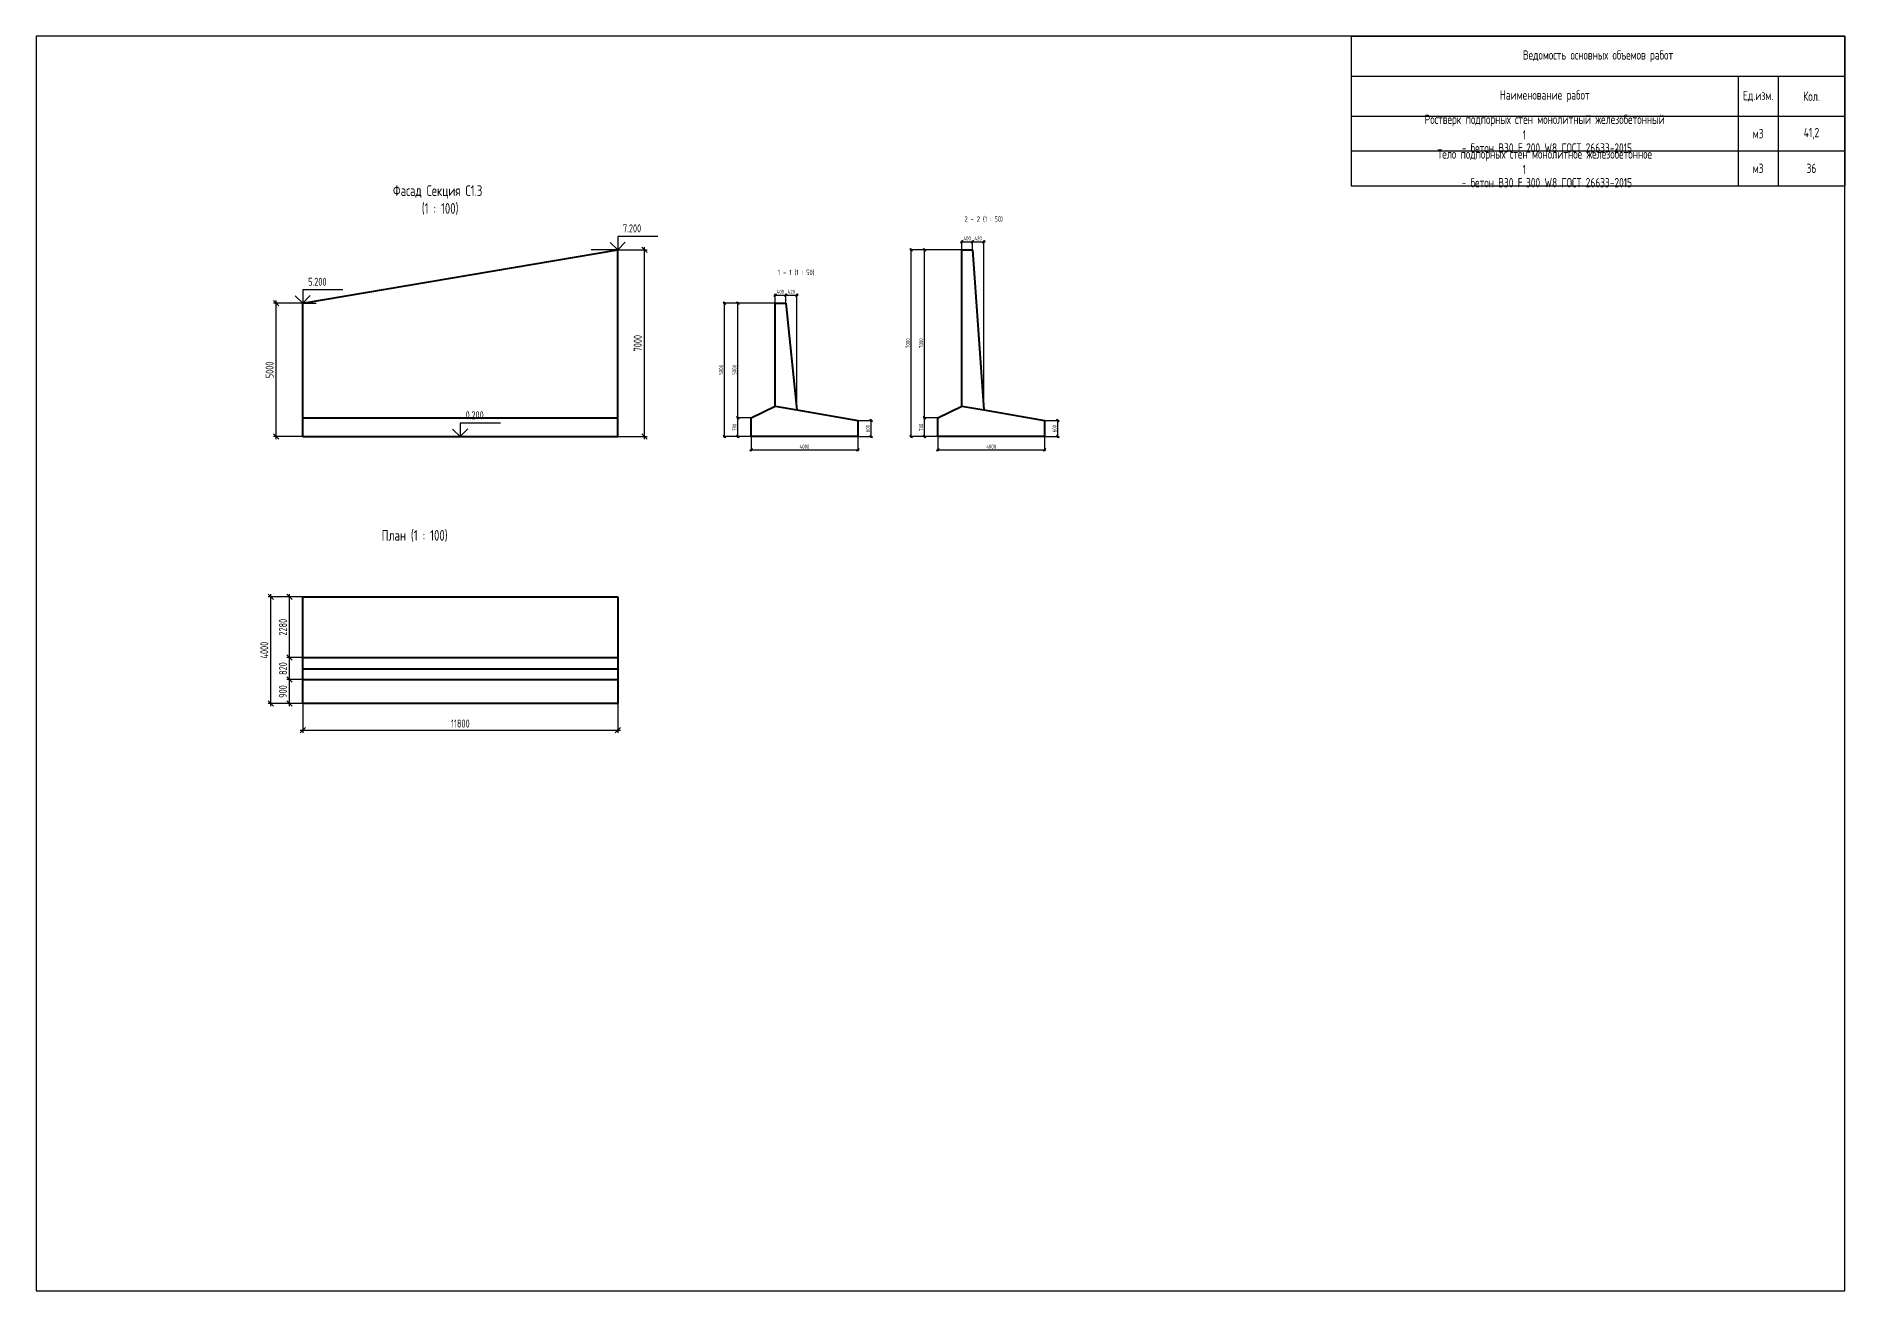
# Model space of a CAD drawing. Header units: millimetres. Extents: x -5073 to 1008956, y -2035460 to 62336.
# Drawn here: x 941156 to 1008956, y -31800 to 15200 of the extents above; entities that cross this region are included whole.
import ezdxf
from ezdxf.enums import TextEntityAlignment as Align

# ---------------------------------------------------------------- set-up
doc = ezdxf.new("R2010")
doc.units = ezdxf.units.MM
doc.layers.add('Contur', color=40, linetype='Continuous', lineweight=40)
doc.layers.add('Notes', color=1, linetype='Continuous', plot=False)
for name, color, linetype in [('Size', 142, 'Continuous'), ('T_Border', 9, 'Continuous'), ('Text_B', 11, 'Continuous')]:
    doc.layers.add(name, color=color, linetype=linetype)
doc.styles.add('RS 0.7', font='romans.shx', dxfattribs={"width": 0.7})
doc.styles.add('RS0.7', font='romans.shx', dxfattribs={"width": 0.7})
doc.dimstyles.new('LIN100', dxfattribs={"dimscale": 100, "dimtxt": 3, "dimasz": 2, "dimexe": 1, "dimexo": 0, "dimgap": 1, "dimtad": 1, "dimdec": 1, "dimrnd": 1, "dimzin": 9, "dimdsep": 46, "dimtxsty": 'RS0.7', "dimblk1": 'OBLIQUE', "dimblk2": 'OBLIQUE', "dimsah": 1, "dimcen": 2, "dimdle": 1, "dimclrd": 256, "dimclre": 256, "dimclrt": 7, "dimazin": 2, "dimtfac": 2.5, "dimtdec": 1, "dimtmove": 0, "dimatfit": 3, "dimfxl": 1, "dimtolj": 1, "dimtzin": 12, "dimlwd": -1, "dimlwe": -1, "dimarcsym": 0})
doc.dimstyles.new('LIN50', dxfattribs={"dimscale": 50, "dimtxt": 3, "dimasz": 2, "dimexe": 1, "dimexo": 0, "dimgap": 1, "dimtad": 1, "dimdec": 1, "dimrnd": 1, "dimzin": 9, "dimdsep": 46, "dimtxsty": 'RS0.7', "dimblk1": 'OBLIQUE', "dimblk2": 'OBLIQUE', "dimsah": 1, "dimcen": 2, "dimdle": 1, "dimclrd": 256, "dimclre": 256, "dimclrt": 7, "dimazin": 2, "dimtfac": 2.5, "dimtdec": 1, "dimtmove": 0, "dimatfit": 3, "dimfxl": 1, "dimtolj": 1, "dimtzin": 12, "dimlwd": -1, "dimlwe": -1, "dimarcsym": 0})

# ---------------------------------------------------------------- blocks, each defined once
blk = doc.blocks.new('_Oblique')
at = {"color": 0, "lineweight": -2}
blk.add_line((-0.5, -0.5), (0.5, 0.5), dxfattribs=at)
blk = doc.blocks.new('*D1701')
at = {"layer": 'Defpoints', "color": 0, "transparency": 16777216}
for p in [(950156, 5200), (951156, 5200), (951156, 200)]:
    blk.add_point(p, dxfattribs=at)
at = {"layer": 'Size', "transparency": 16777216}
for p, q in [((951156, 5200), (950056, 5200)), ((950156, 100), (950156, 5300)), ((951156, 200), (950056, 200))]:
    blk.add_line(p, q, dxfattribs=at)
at = {"layer": 'Size', "transparency": 16777216, "xscale": 200, "yscale": 200, "zscale": 200}
for p, rotation in [((950156, 5200), 90), ((950156, 200), 270)]:
    blk.add_blockref('_Oblique', p, dxfattribs=dict(at, rotation=rotation))
at = {"layer": 'Size', "color": 7, "transparency": 16777216, "insert": (949906, 2700), "char_height": 300, "attachment_point": 5, "rotation": 90, "style": 'RS0.7'}
blk.add_mtext('\\A1;5000', dxfattribs=at)
blk = doc.blocks.new('*D1702')
at = {"layer": 'Defpoints', "color": 0, "transparency": 16777216}
for p in [(962956, 7200), (963956, 7200), (962956, 200)]:
    blk.add_point(p, dxfattribs=at)
at = {"layer": 'Size', "transparency": 16777216}
for p, q in [((962956, 7200), (964056, 7200)), ((963956, 100), (963956, 7300)), ((962956, 200), (964056, 200))]:
    blk.add_line(p, q, dxfattribs=at)
at = {"layer": 'Size', "transparency": 16777216, "xscale": 200, "yscale": 200, "zscale": 200}
for p, rotation in [((963956, 7200), 90), ((963956, 200), 270)]:
    blk.add_blockref('_Oblique', p, dxfattribs=dict(at, rotation=rotation))
at = {"layer": 'Size', "color": 7, "transparency": 16777216, "insert": (963706, 3700), "char_height": 300, "attachment_point": 5, "rotation": 90, "style": 'RS0.7'}
blk.add_mtext('\\A1;7000', dxfattribs=at)
blk = doc.blocks.new('*D1703')
at = {"layer": 'Defpoints', "color": 0, "transparency": 16777216}
for p in [(951156, -9800), (962956, -9800), (962956, -10800)]:
    blk.add_point(p, dxfattribs=at)
at = {"layer": 'Size', "transparency": 16777216}
for p, q in [((951156, -9800), (951156, -10900)), ((962956, -9800), (962956, -10900)), ((951056, -10800), (963056, -10800))]:
    blk.add_line(p, q, dxfattribs=at)
at = {"layer": 'Size', "transparency": 16777216, "xscale": 200, "yscale": 200, "zscale": 200, "rotation": 180}
blk.add_blockref('_Oblique', (951156, -10800), dxfattribs=at)
at = {"layer": 'Size', "transparency": 16777216, "xscale": 200, "yscale": 200, "zscale": 200}
blk.add_blockref('_Oblique', (962956, -10800), dxfattribs=at)
at = {"layer": 'Size', "color": 7, "transparency": 16777216, "insert": (957056, -10550), "char_height": 300, "attachment_point": 5, "style": 'RS0.7'}
blk.add_mtext('\\A1;11800', dxfattribs=at)
blk = doc.blocks.new('*D1704')
at = {"layer": 'Defpoints', "color": 0, "transparency": 16777216}
for p in [(949956, -5800), (951156, -5800), (951156, -9800)]:
    blk.add_point(p, dxfattribs=at)
at = {"layer": 'Size', "transparency": 16777216}
for p, q in [((951156, -5800), (949856, -5800)), ((949956, -9900), (949956, -5700)), ((951156, -9800), (949856, -9800))]:
    blk.add_line(p, q, dxfattribs=at)
at = {"layer": 'Size', "transparency": 16777216, "xscale": 200, "yscale": 200, "zscale": 200}
for p, rotation in [((949956, -5800), 90), ((949956, -9800), 270)]:
    blk.add_blockref('_Oblique', p, dxfattribs=dict(at, rotation=rotation))
at = {"layer": 'Size', "color": 7, "transparency": 16777216, "insert": (949706, -7800), "char_height": 300, "attachment_point": 5, "rotation": 90, "style": 'RS0.7'}
blk.add_mtext('\\A1;4000', dxfattribs=at)
blk = doc.blocks.new('*D1705')
at = {"layer": 'Defpoints', "color": 0, "transparency": 16777216}
for p in [(950656, -8900), (951156, -8900), (951156, -9800)]:
    blk.add_point(p, dxfattribs=at)
at = {"layer": 'Size', "transparency": 16777216}
for p, q in [((950656, -9900), (950656, -8800)), ((951156, -8900), (950556, -8900)), ((951156, -9800), (950556, -9800))]:
    blk.add_line(p, q, dxfattribs=at)
at = {"layer": 'Size', "transparency": 16777216, "xscale": 200, "yscale": 200, "zscale": 200}
for p, rotation in [((950656, -8900), 90), ((950656, -9800), 270)]:
    blk.add_blockref('_Oblique', p, dxfattribs=dict(at, rotation=rotation))
at = {"layer": 'Size', "color": 7, "transparency": 16777216, "insert": (950406, -9350), "char_height": 300, "attachment_point": 5, "rotation": 90, "style": 'RS0.7'}
blk.add_mtext('\\A1;900', dxfattribs=at)
blk = doc.blocks.new('*D1706')
at = {"layer": 'Defpoints', "color": 0, "transparency": 16777216}
for p in [(950656, -8080), (951156, -8080), (951156, -8900)]:
    blk.add_point(p, dxfattribs=at)
at = {"layer": 'Size', "transparency": 16777216}
for p, q in [((951156, -8080), (950556, -8080)), ((950656, -9000), (950656, -7980)), ((951156, -8900), (950556, -8900))]:
    blk.add_line(p, q, dxfattribs=at)
at = {"layer": 'Size', "transparency": 16777216, "xscale": 200, "yscale": 200, "zscale": 200}
for p, rotation in [((950656, -8080), 90), ((950656, -8900), 270)]:
    blk.add_blockref('_Oblique', p, dxfattribs=dict(at, rotation=rotation))
at = {"layer": 'Size', "color": 7, "transparency": 16777216, "insert": (950406, -8490), "char_height": 300, "attachment_point": 5, "rotation": 90, "style": 'RS0.7'}
blk.add_mtext('\\A1;820', dxfattribs=at)
blk = doc.blocks.new('*D1707')
at = {"layer": 'Defpoints', "color": 0, "transparency": 16777216}
for p in [(950656, -5800), (951156, -5800), (951156, -8080)]:
    blk.add_point(p, dxfattribs=at)
at = {"layer": 'Size', "transparency": 16777216}
for p, q in [((951156, -5800), (950556, -5800)), ((950656, -8180), (950656, -5700)), ((951156, -8080), (950556, -8080))]:
    blk.add_line(p, q, dxfattribs=at)
at = {"layer": 'Size', "transparency": 16777216, "xscale": 200, "yscale": 200, "zscale": 200}
for p, rotation in [((950656, -5800), 90), ((950656, -8080), 270)]:
    blk.add_blockref('_Oblique', p, dxfattribs=dict(at, rotation=rotation))
at = {"layer": 'Size', "color": 7, "transparency": 16777216, "insert": (950406, -6940), "char_height": 300, "attachment_point": 5, "rotation": 90, "style": 'RS0.7'}
blk.add_mtext('\\A1;2280', dxfattribs=at)
blk = doc.blocks.new('*D1708')
at = {"layer": 'Defpoints', "color": 0, "transparency": 16777216}
for p in [(967456, 5200), (968856, 5200), (967956, 200)]:
    blk.add_point(p, dxfattribs=at)
at = {"layer": 'Size', "transparency": 16777216}
for p, q in [((968856, 5200), (967406, 5200)), ((967456, 150), (967456, 5250)), ((967956, 200), (967406, 200))]:
    blk.add_line(p, q, dxfattribs=at)
at = {"layer": 'Size', "transparency": 16777216, "xscale": 100, "yscale": 100, "zscale": 100}
for p, rotation in [((967456, 5200), 90), ((967456, 200), 270)]:
    blk.add_blockref('_Oblique', p, dxfattribs=dict(at, rotation=rotation))
at = {"layer": 'Size', "color": 7, "transparency": 16777216, "insert": (967331, 2700), "char_height": 150, "attachment_point": 5, "rotation": 90, "style": 'RS0.7'}
blk.add_mtext('\\A1;5000', dxfattribs=at)
blk = doc.blocks.new('*D1709')
at = {"layer": 'Defpoints', "color": 0, "transparency": 16777216}
for p in [(967956, 200), (971956, 200), (971956, -300)]:
    blk.add_point(p, dxfattribs=at)
at = {"layer": 'Size', "transparency": 16777216}
for p, q in [((967956, 200), (967956, -350)), ((971956, 200), (971956, -350)), ((967906, -300), (972006, -300))]:
    blk.add_line(p, q, dxfattribs=at)
at = {"layer": 'Size', "transparency": 16777216, "xscale": 100, "yscale": 100, "zscale": 100, "rotation": 180}
blk.add_blockref('_Oblique', (967956, -300), dxfattribs=at)
at = {"layer": 'Size', "transparency": 16777216, "xscale": 100, "yscale": 100, "zscale": 100}
blk.add_blockref('_Oblique', (971956, -300), dxfattribs=at)
at = {"layer": 'Size', "color": 7, "transparency": 16777216, "insert": (969956, -175), "char_height": 150, "attachment_point": 5, "style": 'RS0.7'}
blk.add_mtext('\\A1;4000', dxfattribs=at)
blk = doc.blocks.new('*D1710')
at = {"layer": 'Defpoints', "color": 0, "transparency": 16777216}
for p in [(966956, 5200), (968856, 5200), (967956, 200)]:
    blk.add_point(p, dxfattribs=at)
at = {"layer": 'Size', "transparency": 16777216}
for p, q in [((968856, 5200), (966906, 5200)), ((966956, 150), (966956, 5250)), ((967956, 200), (966906, 200))]:
    blk.add_line(p, q, dxfattribs=at)
at = {"layer": 'Size', "transparency": 16777216, "xscale": 100, "yscale": 100, "zscale": 100}
for p, rotation in [((966956, 5200), 90), ((966956, 200), 270)]:
    blk.add_blockref('_Oblique', p, dxfattribs=dict(at, rotation=rotation))
at = {"layer": 'Size', "color": 7, "transparency": 16777216, "insert": (966831, 2700), "char_height": 150, "attachment_point": 5, "rotation": 90, "style": 'RS0.7'}
blk.add_mtext('\\A1;5000', dxfattribs=at)
blk = doc.blocks.new('*D1711')
at = {"layer": 'Defpoints', "color": 0, "transparency": 16777216}
for p in [(967456, 900), (967956, 900), (967956, 200)]:
    blk.add_point(p, dxfattribs=at)
at = {"layer": 'Size', "transparency": 16777216}
for p, q in [((967956, 900), (967406, 900)), ((967456, 150), (967456, 950)), ((967956, 200), (967406, 200))]:
    blk.add_line(p, q, dxfattribs=at)
at = {"layer": 'Size', "transparency": 16777216, "xscale": 100, "yscale": 100, "zscale": 100}
for p, rotation in [((967456, 900), 90), ((967456, 200), 270)]:
    blk.add_blockref('_Oblique', p, dxfattribs=dict(at, rotation=rotation))
at = {"layer": 'Size', "color": 7, "transparency": 16777216, "insert": (967331, 550), "char_height": 150, "attachment_point": 5, "rotation": 90, "style": 'RS0.7'}
blk.add_mtext('\\A1;700', dxfattribs=at)
blk = doc.blocks.new('*D1712')
at = {"layer": 'Defpoints', "color": 0, "transparency": 16777216}
for p in [(969256, 5500), (968856, 5200), (969256, 5200)]:
    blk.add_point(p, dxfattribs=at)
at = {"layer": 'Size', "transparency": 16777216}
for p, q in [((968806, 5500), (969306, 5500)), ((968856, 5200), (968856, 5550)), ((969256, 5200), (969256, 5550))]:
    blk.add_line(p, q, dxfattribs=at)
at = {"layer": 'Size', "transparency": 16777216, "xscale": 100, "yscale": 100, "zscale": 100, "rotation": 180}
blk.add_blockref('_Oblique', (968856, 5500), dxfattribs=at)
at = {"layer": 'Size', "transparency": 16777216, "xscale": 100, "yscale": 100, "zscale": 100}
blk.add_blockref('_Oblique', (969256, 5500), dxfattribs=at)
at = {"layer": 'Size', "color": 7, "transparency": 16777216, "insert": (969056, 5625), "char_height": 150, "attachment_point": 5, "style": 'RS0.7'}
blk.add_mtext('\\A1;400', dxfattribs=at)
blk = doc.blocks.new('*D1713')
at = {"layer": 'Defpoints', "color": 0, "transparency": 16777216}
for p in [(969676, 5500), (969256, 5200), (969676, 1200)]:
    blk.add_point(p, dxfattribs=at)
at = {"layer": 'Size', "transparency": 16777216}
for p, q in [((969206, 5500), (969726, 5500)), ((969256, 5200), (969256, 5550)), ((969676, 1200), (969676, 5550))]:
    blk.add_line(p, q, dxfattribs=at)
at = {"layer": 'Size', "transparency": 16777216, "xscale": 100, "yscale": 100, "zscale": 100, "rotation": 180}
blk.add_blockref('_Oblique', (969256, 5500), dxfattribs=at)
at = {"layer": 'Size', "transparency": 16777216, "xscale": 100, "yscale": 100, "zscale": 100}
blk.add_blockref('_Oblique', (969676, 5500), dxfattribs=at)
at = {"layer": 'Size', "color": 7, "transparency": 16777216, "insert": (969466, 5625), "char_height": 150, "attachment_point": 5, "style": 'RS0.7'}
blk.add_mtext('\\A1;420', dxfattribs=at)
blk = doc.blocks.new('*D1714')
at = {"layer": 'Defpoints', "color": 0, "transparency": 16777216}
for p in [(971956, 800), (972456, 800), (971956, 200)]:
    blk.add_point(p, dxfattribs=at)
at = {"layer": 'Size', "transparency": 16777216}
for p, q in [((971956, 800), (972506, 800)), ((972456, 150), (972456, 850)), ((971956, 200), (972506, 200))]:
    blk.add_line(p, q, dxfattribs=at)
at = {"layer": 'Size', "transparency": 16777216, "xscale": 100, "yscale": 100, "zscale": 100}
for p, rotation in [((972456, 800), 90), ((972456, 200), 270)]:
    blk.add_blockref('_Oblique', p, dxfattribs=dict(at, rotation=rotation))
at = {"layer": 'Size', "color": 7, "transparency": 16777216, "insert": (972331, 500), "char_height": 150, "attachment_point": 5, "rotation": 90, "style": 'RS0.7'}
blk.add_mtext('\\A1;600', dxfattribs=at)
blk = doc.blocks.new('*D1715')
at = {"layer": 'Defpoints', "color": 0, "transparency": 16777216}
for p in [(974456, 7200), (975856, 7200), (974956, 200)]:
    blk.add_point(p, dxfattribs=at)
at = {"layer": 'Size', "transparency": 16777216}
for p, q in [((975856, 7200), (974406, 7200)), ((974456, 150), (974456, 7250)), ((974956, 200), (974406, 200))]:
    blk.add_line(p, q, dxfattribs=at)
at = {"layer": 'Size', "transparency": 16777216, "xscale": 100, "yscale": 100, "zscale": 100}
for p, rotation in [((974456, 7200), 90), ((974456, 200), 270)]:
    blk.add_blockref('_Oblique', p, dxfattribs=dict(at, rotation=rotation))
at = {"layer": 'Size', "color": 7, "transparency": 16777216, "insert": (974331, 3700), "char_height": 150, "attachment_point": 5, "rotation": 90, "style": 'RS0.7'}
blk.add_mtext('\\A1;7000', dxfattribs=at)
blk = doc.blocks.new('*D1716')
at = {"layer": 'Defpoints', "color": 0, "transparency": 16777216}
for p in [(973956, 7200), (975856, 7200), (974956, 200)]:
    blk.add_point(p, dxfattribs=at)
at = {"layer": 'Size', "transparency": 16777216}
for p, q in [((975856, 7200), (973906, 7200)), ((973956, 150), (973956, 7250)), ((974956, 200), (973906, 200))]:
    blk.add_line(p, q, dxfattribs=at)
at = {"layer": 'Size', "transparency": 16777216, "xscale": 100, "yscale": 100, "zscale": 100}
for p, rotation in [((973956, 7200), 90), ((973956, 200), 270)]:
    blk.add_blockref('_Oblique', p, dxfattribs=dict(at, rotation=rotation))
at = {"layer": 'Size', "color": 7, "transparency": 16777216, "insert": (973831, 3700), "char_height": 150, "attachment_point": 5, "rotation": 90, "style": 'RS0.7'}
blk.add_mtext('\\A1;7000', dxfattribs=at)
blk = doc.blocks.new('*D1717')
at = {"layer": 'Defpoints', "color": 0, "transparency": 16777216}
for p in [(974456, 900), (974956, 900), (974956, 200)]:
    blk.add_point(p, dxfattribs=at)
at = {"layer": 'Size', "transparency": 16777216}
for p, q in [((974956, 900), (974406, 900)), ((974456, 150), (974456, 950)), ((974956, 200), (974406, 200))]:
    blk.add_line(p, q, dxfattribs=at)
at = {"layer": 'Size', "transparency": 16777216, "xscale": 100, "yscale": 100, "zscale": 100}
for p, rotation in [((974456, 900), 90), ((974456, 200), 270)]:
    blk.add_blockref('_Oblique', p, dxfattribs=dict(at, rotation=rotation))
at = {"layer": 'Size', "color": 7, "transparency": 16777216, "insert": (974331, 550), "char_height": 150, "attachment_point": 5, "rotation": 90, "style": 'RS0.7'}
blk.add_mtext('\\A1;700', dxfattribs=at)
blk = doc.blocks.new('*D1718')
at = {"layer": 'Defpoints', "color": 0, "transparency": 16777216}
for p in [(974956, 200), (978956, 200), (978956, -300)]:
    blk.add_point(p, dxfattribs=at)
at = {"layer": 'Size', "transparency": 16777216}
for p, q in [((974956, 200), (974956, -350)), ((978956, 200), (978956, -350)), ((974906, -300), (979006, -300))]:
    blk.add_line(p, q, dxfattribs=at)
at = {"layer": 'Size', "transparency": 16777216, "xscale": 100, "yscale": 100, "zscale": 100, "rotation": 180}
blk.add_blockref('_Oblique', (974956, -300), dxfattribs=at)
at = {"layer": 'Size', "transparency": 16777216, "xscale": 100, "yscale": 100, "zscale": 100}
blk.add_blockref('_Oblique', (978956, -300), dxfattribs=at)
at = {"layer": 'Size', "color": 7, "transparency": 16777216, "insert": (976956, -175), "char_height": 150, "attachment_point": 5, "style": 'RS0.7'}
blk.add_mtext('\\A1;4000', dxfattribs=at)
blk = doc.blocks.new('*D1719')
at = {"layer": 'Defpoints', "color": 0, "transparency": 16777216}
for p in [(976256, 7500), (975856, 7200), (976256, 7200)]:
    blk.add_point(p, dxfattribs=at)
at = {"layer": 'Size', "transparency": 16777216}
for p, q in [((975806, 7500), (976306, 7500)), ((975856, 7200), (975856, 7550)), ((976256, 7200), (976256, 7550))]:
    blk.add_line(p, q, dxfattribs=at)
at = {"layer": 'Size', "transparency": 16777216, "xscale": 100, "yscale": 100, "zscale": 100, "rotation": 180}
blk.add_blockref('_Oblique', (975856, 7500), dxfattribs=at)
at = {"layer": 'Size', "transparency": 16777216, "xscale": 100, "yscale": 100, "zscale": 100}
blk.add_blockref('_Oblique', (976256, 7500), dxfattribs=at)
at = {"layer": 'Size', "color": 7, "transparency": 16777216, "insert": (976056, 7625), "char_height": 150, "attachment_point": 5, "style": 'RS0.7'}
blk.add_mtext('\\A1;400', dxfattribs=at)
blk = doc.blocks.new('*D1720')
at = {"layer": 'Defpoints', "color": 0, "transparency": 16777216}
for p in [(976676, 7500), (976256, 7200), (976676, 1200)]:
    blk.add_point(p, dxfattribs=at)
at = {"layer": 'Size', "transparency": 16777216}
for p, q in [((976206, 7500), (976726, 7500)), ((976256, 7200), (976256, 7550)), ((976676, 1200), (976676, 7550))]:
    blk.add_line(p, q, dxfattribs=at)
at = {"layer": 'Size', "transparency": 16777216, "xscale": 100, "yscale": 100, "zscale": 100, "rotation": 180}
blk.add_blockref('_Oblique', (976256, 7500), dxfattribs=at)
at = {"layer": 'Size', "transparency": 16777216, "xscale": 100, "yscale": 100, "zscale": 100}
blk.add_blockref('_Oblique', (976676, 7500), dxfattribs=at)
at = {"layer": 'Size', "color": 7, "transparency": 16777216, "insert": (976466, 7625), "char_height": 150, "attachment_point": 5, "style": 'RS0.7'}
blk.add_mtext('\\A1;420', dxfattribs=at)
blk = doc.blocks.new('*D1721')
at = {"layer": 'Defpoints', "color": 0, "transparency": 16777216}
for p in [(978956, 800), (979456, 800), (978956, 200)]:
    blk.add_point(p, dxfattribs=at)
at = {"layer": 'Size', "transparency": 16777216}
for p, q in [((978956, 800), (979506, 800)), ((979456, 150), (979456, 850)), ((978956, 200), (979506, 200))]:
    blk.add_line(p, q, dxfattribs=at)
at = {"layer": 'Size', "transparency": 16777216, "xscale": 100, "yscale": 100, "zscale": 100}
for p, rotation in [((979456, 800), 90), ((979456, 200), 270)]:
    blk.add_blockref('_Oblique', p, dxfattribs=dict(at, rotation=rotation))
at = {"layer": 'Size', "color": 7, "transparency": 16777216, "insert": (979331, 500), "char_height": 150, "attachment_point": 5, "rotation": 90, "style": 'RS0.7'}
blk.add_mtext('\\A1;600', dxfattribs=at)
blk = doc.blocks.new('Otmetka')
at = {"lineweight": 25}
for p, q in [((0, 0), (-10, 0)), ((0, 5), (0, 0)), ((15, 5), (0, 5)), ((0, 0), (5, 0))]:
    blk.add_line(p, q, dxfattribs=at)
blk.add_lwpolyline([(-2.89, 2.77), (0, 0), (2.77, 2.89)], dxfattribs=at)
at = {"color": 7, "style": 'RS 0.7', "width": 0.7}
blk.add_attdef('+ОТМЕТКА', (1.97, 6.51), '', height=3, dxfattribs=at)
at = {"color": 7, "style": 'RS 0.7', "width": 0.7, "flags": 8}
blk.add_attdef('ПРИМЕЧАНИЕ', text='', height=3, dxfattribs=at).set_placement((1.97, 4.33), align=Align.TOP_LEFT)
blk = doc.blocks.new('*T1722')
at = {"layer": 'T_Border', "color": 0, "linetype": 'ByBlock', "lineweight": -2, "transparency": 16777216}
for p, q in [((0, 0), (18500, 0)), ((0, 0), (0, -5600)), ((18500, 0), (18500, -5600)), ((0, -1500), (18500, -1500)), ((14500, -1500), (14500, -5600)), ((16000, -1500), (16000, -5600)), ((0, -3000), (18500, -3000)), ((0, -4300), (18500, -4300)), ((0, -5600), (18500, -5600))]:
    blk.add_line(p, q, dxfattribs=at)
at = {"layer": 'T_Border', "color": 0, "transparency": 16777216, "char_height": 350, "attachment_point": 5, "style": 'RS0.7'}
for s, insert, width in [('Ведомость основных объемов работ', (9250, -750), 18497), ('Наименование работ', (7250, -2250), 14497), ('Ед.изм.', (15250, -2250), 1497), ('Кол.', (17250, -2250), 2497), ('Ростверк подпорных стен монолитный железобетонный ^J - бетон В30 F{\\S1^ ;}200 W8 ГОСТ 26633-2015', (7250, -3650), 14497), ('м3', (15250, -3650), 1497), ('41,2', (17250, -3650), 2497), ('Тело подпорных стен монолитное железобетонное ^J - бетон В30 F{\\S1^ ;}300 W8 ГОСТ 26633-2015', (7250, -4950), 14497), ('м3', (15250, -4950), 1497), ('36', (17250, -4950), 2497)]:
    blk.add_mtext(s, dxfattribs=dict(at, insert=insert, width=width))

msp = doc.modelspace()

# ---------------------------------------------------------------- linework, layer by layer
at = {"layer": 'Contur'}
for p, q in [((951155.86, 5200), (962955.86, 7200)), ((962955.86, 200), (962955.86, 7200)), ((975855.86, 1345), (975855.86, 7200)), ((975855.86, 7200), (976255.86, 7200)), ((976255.86, 7200), (976675.86, 1200)), ((951155.86, 200), (951155.86, 5200)), ((968855.86, 1345), (968855.86, 5200)), ((968855.86, 5200), (969255.86, 5200)), ((969255.86, 5200), (969675.86, 1200)), ((951155.86, 900), (962955.86, 900)), ((967955.86, 900), (968855.86, 1345)), ((967955.86, 200), (967955.86, 900)), ((968855.86, 1345), (969675.86, 1200)), ((969675.86, 1200), (971955.86, 800)), ((971955.86, 800), (971955.86, 200)), ((974955.86, 900), (975855.86, 1345)), ((974955.86, 200), (974955.86, 900)), ((975855.86, 1345), (976675.86, 1200)), ((976675.86, 1200), (978955.86, 800)), ((978955.86, 800), (978955.86, 200)), ((951155.86, 200), (962955.86, 200)), ((971955.86, 200), (967955.86, 200)), ((978955.86, 200), (974955.86, 200)), ((951155.86, -9800), (951155.86, -5800)), ((951155.86, -5800), (962955.86, -5800)), ((962955.86, -5800), (962955.86, -9800)), ((951155.86, -8080), (962955.86, -8080)), ((951155.86, -8500), (962955.86, -8500)), ((951155.86, -8900), (962955.86, -8900)), ((962955.86, -9800), (951155.86, -9800))]:
    msp.add_line(p, q, dxfattribs=at)
at = {"layer": 'Notes'}
for p, q in [((1008955.86, 15200), (941155.86, 15200)), ((941155.86, 15200), (941155.86, -31800)), ((1008955.86, -31800), (1008955.86, 15200)), ((941155.86, -31800), (1008955.86, -31800))]:
    msp.add_line(p, q, dxfattribs=at)

# ---------------------------------------------------------------- block references
msp.add_blockref('*T1722', (990455.86, 15200))
at = {"layer": 'Size', "xscale": 100, "yscale": 100, "zscale": 100}
for p, values in [((962955.86, 7200), {'+ОТМЕТКА': '7.200'}), ((951155.86, 5200), {'+ОТМЕТКА': '5.200'}), ((957055.86, 200), {'+ОТМЕТКА': '0.200'})]:
    msp.add_blockref('Otmetka', p, dxfattribs=at).add_auto_attribs(values)

# ---------------------------------------------------------------- texts
at = {"layer": 'Text_B', "style": 'RS0.7'}
for s, insert, char_height, attachment_point in [('Фасад Секция С1.3^J (1 : 100)', (956205.86, 9061.9), 400, 5), ('2 - 2 (1 : 50)', (975955.86, 8450), 200, 1), ('1 - 1 (1 : 50)', (968955.86, 6450), 200, 1), ('План (1 : 100)', (954105.86, -3300), 400, 1)]:
    msp.add_mtext(s, dxfattribs=dict(at, insert=insert, char_height=char_height, attachment_point=attachment_point))

# ---------------------------------------------------------------- dimensions: what is measured, and where the dimension line sits
at = {"layer": 'Size'}
for base, p1, p2, angle, dimstyle, picture, middle in [((976255.86, 7500), (975855.86, 7200), (976255.86, 7200), 180, 'LIN50', '*D1719', (976055.86, 7625)), ((976675.86, 7500), (976255.86, 7200), (976675.86, 1200), 180, 'LIN50', '*D1720', (976465.86, 7625)), ((963955.86, 7200), (962955.86, 200), (962955.86, 7200), 270, 'LIN100', '*D1702', (963705.86, 3700)), ((973955.86, 7200), (974955.86, 200), (975855.86, 7200), 90, 'LIN50', '*D1716', (973830.86, 3700)), ((974455.86, 7200), (974955.86, 200), (975855.86, 7200), 90, 'LIN50', '*D1715', (974330.86, 3700)), ((969255.86, 5500), (968855.86, 5200), (969255.86, 5200), 180, 'LIN50', '*D1712', (969055.86, 5625)), ((969675.86, 5500), (969255.86, 5200), (969675.86, 1200), 180, 'LIN50', '*D1713', (969465.86, 5625)), ((950155.86, 5200), (951155.86, 200), (951155.86, 5200), 90, 'LIN100', '*D1701', (949905.86, 2700)), ((966955.86, 5200), (967955.86, 200), (968855.86, 5200), 90, 'LIN50', '*D1710', (966830.86, 2700)), ((967455.86, 5200), (967955.86, 200), (968855.86, 5200), 90, 'LIN50', '*D1708', (967330.86, 2700)), ((967455.86, 900), (967955.86, 200), (967955.86, 900), 90, 'LIN50', '*D1711', (967330.86, 550)), ((972455.86, 800), (971955.86, 200), (971955.86, 800), 270, 'LIN50', '*D1714', (972330.86, 500)), ((974455.86, 900), (974955.86, 200), (974955.86, 900), 90, 'LIN50', '*D1717', (974330.86, 550)), ((979455.86, 800), (978955.86, 200), (978955.86, 800), 270, 'LIN50', '*D1721', (979330.86, 500)), ((949955.86, -5800), (951155.86, -9800), (951155.86, -5800), 90, 'LIN100', '*D1704', (949705.86, -7800)), ((950655.86, -5800), (951155.86, -8080), (951155.86, -5800), 90, 'LIN100', '*D1707', (950405.86, -6940)), ((950655.86, -8080), (951155.86, -8900), (951155.86, -8080), 90, 'LIN100', '*D1706', (950405.86, -8490)), ((950655.86, -8900), (951155.86, -9800), (951155.86, -8900), 90, 'LIN100', '*D1705', (950405.86, -9350))]:
    dim = msp.add_linear_dim(base=base, p1=p1, p2=p2, angle=angle, dimstyle=dimstyle, dxfattribs=at)
    dim.commit()
    dim.dimension.update_dxf_attribs({"geometry": picture, "text_midpoint": middle})
for base, p1, p2, dimstyle, picture, middle in [((971955.86, -300), (967955.86, 200), (971955.86, 200), 'LIN50', '*D1709', (969955.86, -175)), ((978955.86, -300), (974955.86, 200), (978955.86, 200), 'LIN50', '*D1718', (976955.86, -175)), ((962955.86, -10800), (951155.86, -9800), (962955.86, -9800), 'LIN100', '*D1703', (957055.86, -10550))]:
    dim = msp.add_linear_dim(base=base, p1=p1, p2=p2, dimstyle=dimstyle, dxfattribs=at)
    dim.commit()
    dim.dimension.update_dxf_attribs({"geometry": picture, "text_midpoint": middle})

doc.saveas('drawing.dxf')
